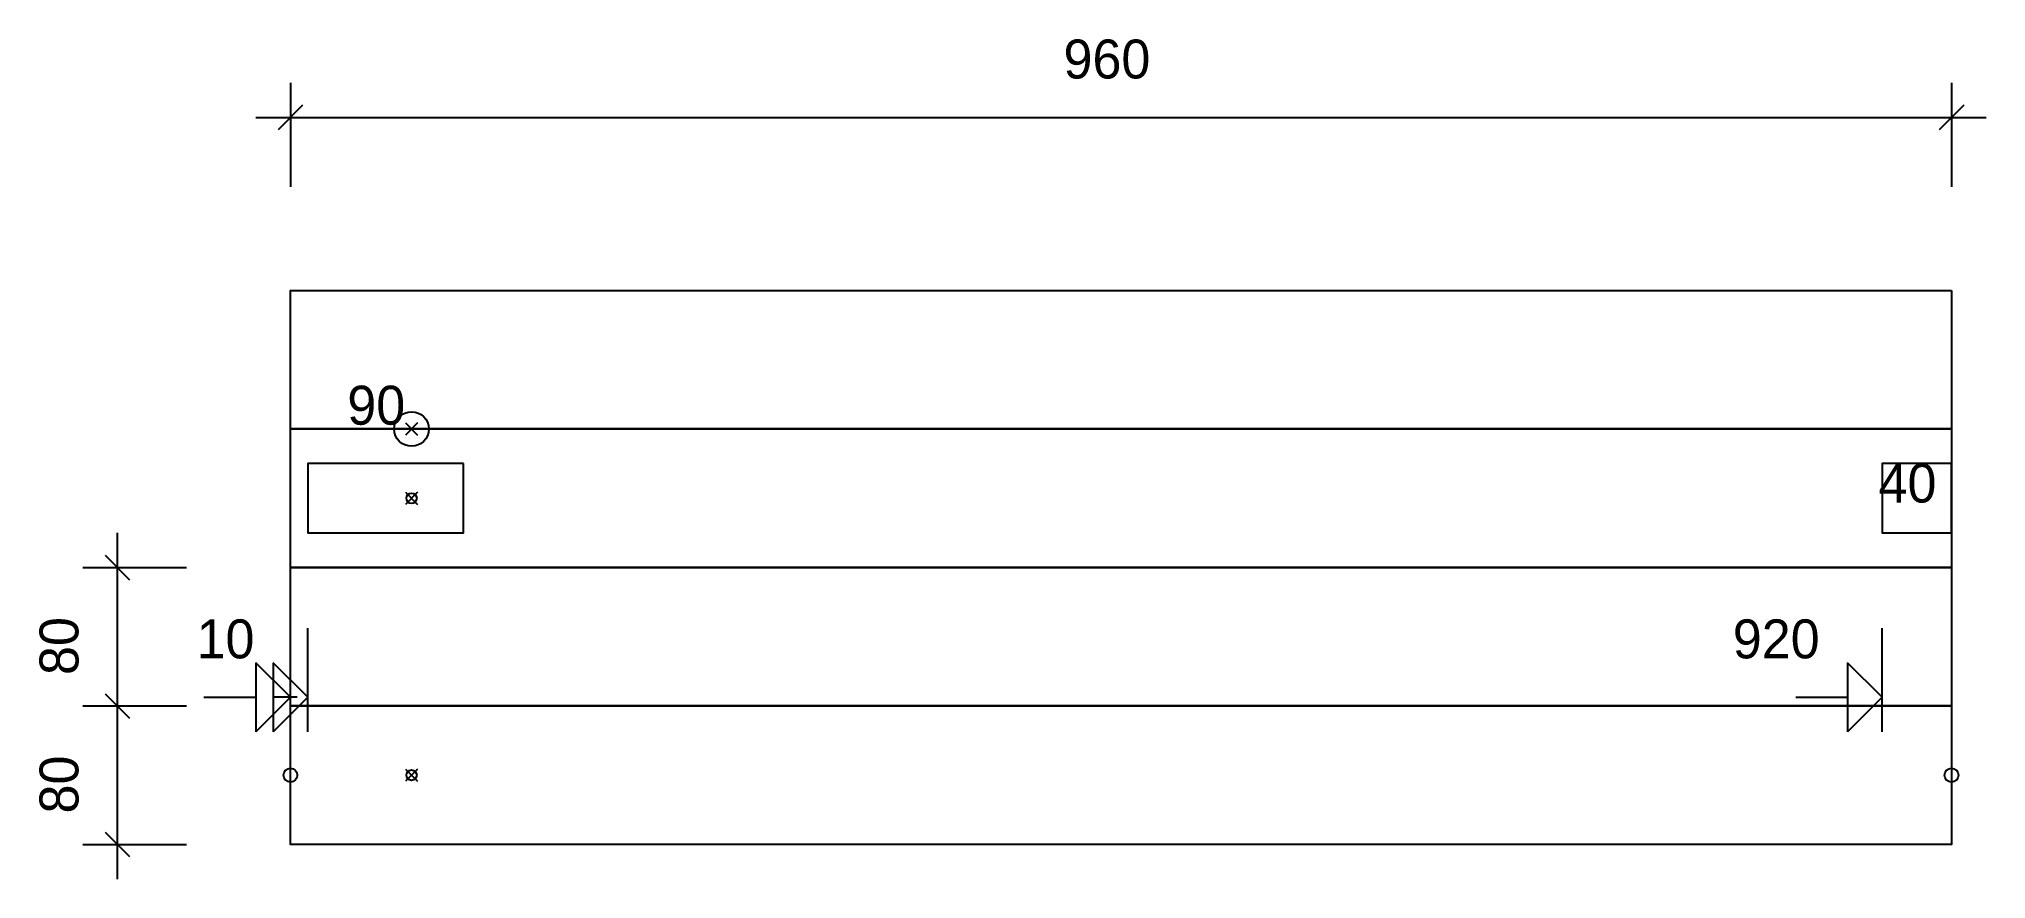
# Model space of a CAD drawing. Header units: millimetres. Extents: x -145 to 980, y -20 to 465.
import ezdxf
from ezdxf.enums import TextEntityAlignment as Align

# ---------------------------------------------------------------- set-up
doc = ezdxf.new("R2010")
doc.units = ezdxf.units.MM
for name, color, linetype in [('3_P1', 7, 'CONTINUOUS'), ('CONTOUR', 7, 'CONTINUOUS'), ('CUT_HANDRAIL', 7, 'CONTINUOUS'), ('DIMLINES', 7, 'CONTINUOUS'), ('DIMLINESTEXT', 7, 'CONTINUOUS'), ('DRILLINGS', 7, 'CONTINUOUS')]:
    doc.layers.add(name, color=color, linetype=linetype)

msp = doc.modelspace()

# ---------------------------------------------------------------- linework, layer by layer
at = {"layer": '3_P1', "color": 0}
for centre in [(0, 40), (960, 40)]:
    msp.add_circle(centre, 4, dxfattribs=at)
at = {"layer": 'CONTOUR', "color": 0, "linetype": '0'}
for points in [[(960, 320), (960, 240), (0, 240), (0, 320), (960, 320)], [(960, 240), (960, 160), (0, 160), (0, 240), (960, 240)], [(960, 160), (960, 80), (0, 80), (0, 160), (960, 160)], [(960, 80), (960, 0), (0, 0), (0, 80), (960, 80)]]:
    msp.add_lwpolyline(points, dxfattribs=at)
at = {"layer": 'CUT_HANDRAIL', "color": 1, "linetype": '1'}
for points in [[(100, 220), (55, 220), (10, 220), (10, 180), (100, 180), (100, 220)], [(960, 180), (960, 200), (960, 220), (920, 220), (920, 180), (960, 180)]]:
    msp.add_lwpolyline(points, dxfattribs=at)
at = {"layer": 'DIMLINES', "color": 0}
for p, q in [((0, 440), (0, 380)), ((960, 440), (960, 380)), ((-20, 420), (980, 420)), ((7.071, 427.071), (-7.071, 412.929)), ((967.071, 427.071), (952.929, 412.929)), ((-100, 60), (-100, 180)), ((-120, 160), (-60, 160)), ((-107.071, 167.071), (-92.929, 152.929)), ((0, 65), (0, 125)), ((10, 65), (10, 125)), ((920, 65), (920, 125)), ((0, 85), (-20, 105)), ((-20, 105), (-20, 65)), ((10, 85), (-10, 105)), ((-10, 105), (-10, 65)), ((920, 85), (900, 105)), ((900, 105), (900, 65)), ((-100, -20), (-100, 100)), ((-120, 80), (-60, 80)), ((-120, 80), (-60, 80)), ((-107.071, 87.071), (-92.929, 72.929)), ((-107.071, 87.071), (-92.929, 72.929)), ((-50, 85), (-20, 85)), ((0, 85), (-20, 65)), ((4, 85), (-10, 85)), ((10, 85), (-10, 65)), ((870, 85), (900, 85)), ((920, 85), (900, 65)), ((-120, 0), (-60, 0)), ((-107.071, 7.071), (-92.929, -7.071))]:
    msp.add_line(p, q, dxfattribs=at)
at = {"layer": 'DRILLINGS', "color": 3}
for p, q in [((73.536, 243.536), (66.464, 236.464)), ((66.466, 243.536), (73.534, 236.464)), ((73.536, 203.536), (66.464, 196.464)), ((66.466, 203.536), (73.534, 196.464)), ((73.536, 43.536), (66.464, 36.464)), ((66.466, 43.536), (73.534, 36.464))]:
    msp.add_line(p, q, dxfattribs=at)
for centre, radius in [((70, 240), 10), ((70, 200), 3), ((70, 40), 3)]:
    msp.add_circle(centre, radius, dxfattribs=at)

# ---------------------------------------------------------------- texts
at = {"layer": 'DIMLINESTEXT'}
for s, p in [('960', (446.814, 465)), ('90', (32.876, 265)), ('40', (917.876, 220)), ('10', (-54.248, 130)), ('920', (833.629, 130))]:
    msp.add_text(s, height=22.5, dxfattribs=at).set_placement(p, align=Align.TOP_LEFT)
for p in [(-145, 97.876), (-145, 17.876)]:
    msp.add_text('80', height=22.5, rotation=90, dxfattribs=at).set_placement(p, align=Align.TOP_LEFT)

doc.saveas('drawing.dxf')
